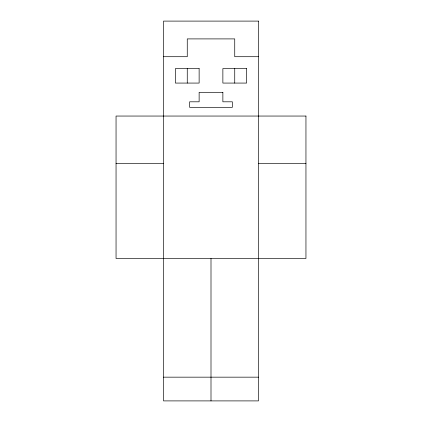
<?xml version="1.0" encoding="UTF-8"?>
<svg xmlns="http://www.w3.org/2000/svg" width="422" height="422" viewBox="0 0 422 422"><rect width="100%" height="100%" fill="white"/><g stroke="black" fill="none" stroke-linecap="round" stroke-linejoin="round"><path stroke-width="0.63" d="M163.525 56.706L187.262 56.706L187.262 38.903L234.737 38.903L234.737 56.706L258.475 56.706M116.05 163.525L163.525 163.525M258.475 163.525L305.95 163.525M163.525 377.162L258.475 377.162M234.737 68.575L234.737 83.071M211 258.475L211 400.9M187.262 68.575L187.262 83.071M258.475 21.1L163.525 21.1L163.525 400.9L258.475 400.9L258.475 21.1M199.131 68.575L175.394 68.575L175.394 83.071L199.131 83.071L199.131 68.575M246.606 68.575L222.869 68.575L222.869 83.071L246.606 83.071L246.606 68.575M222.869 92.312L199.131 92.312L199.131 101.807L189.636 101.807L189.636 107.315L232.364 107.315L232.364 101.807L222.869 101.807L222.869 92.312M305.95 116.05L116.05 116.05L116.05 258.475L305.95 258.475L305.95 116.05"/></g></svg>
